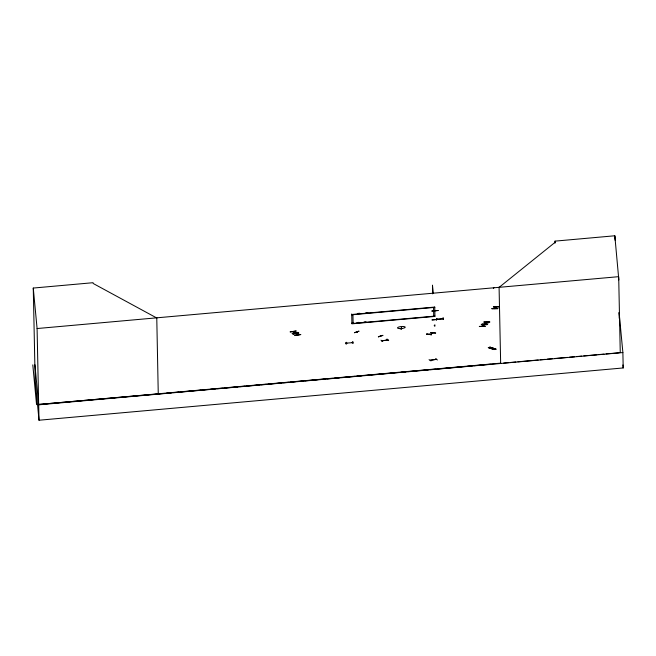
<?xml version="1.0" encoding="UTF-8"?>
<svg xmlns="http://www.w3.org/2000/svg" width="656" height="656" viewBox="0 0 656 656"><rect width="100%" height="100%" fill="white"/><g stroke="black" fill="none" stroke-linecap="round" stroke-linejoin="round"><path stroke-width="0.98" d="M401.374 327.705L401.087 329.419L401.439 327.754M432.083 319.98L438.306 319.431M434.157 325.679L434.772 325.565M434.813 326.352L434.821 324.712M436.773 318.431L436.486 320.144L436.839 318.48M436.855 319.333L443.062 318.775M442.997 318.783L432.083 319.866M443.112 317.873L443.399 319.538L443.062 317.93M491.844 308.664L497.822 308.689M497.888 308.558L491.861 308.738M479.315 326.549L485.358 326.327L479.397 326.385M482.062 323.793L488.031 323.769M292.92 334.043L298.915 333.117L292.945 334.109M426.539 334.15L431.566 334.716L426.744 334.109M426.703 334.068L431.525 334.683M358.816 331.182L354.412 332.74L358.996 331.182M382.563 341.546L380.98 340.161M429.065 359.619L431 360.939M346.032 342.383L346.065 344.023L346.376 342.358M357.274 332.116L356.938 331.977M380.636 336.052L380.062 336.044M494.796 308.648L496.264 306.951M496.403 307.098L494.985 308.664L495.083 307.902M482.316 326.409L484.071 324.704M488.261 347.647L494.288 349.591L488.376 347.516M494.591 349.525L488.835 347.5M488.622 347.549L494.632 349.5M495.944 349.107L489.95 347.213M490.057 347.196L496.075 349.156M295.848 333.642L297.521 335.019M297.365 334.929L297.824 334.995L296.004 333.773M429.344 334.396L429.377 334.248M432.632 332.936L432.878 332.822M493.345 288.181L493.894 287.615L493.41 288.181M493.353 306.951L499.47 306.778L493.427 306.91M482.504 326.426L484.12 324.884M485.169 323.834L486.801 322.285M499.093 287.377L555.132 242.294L555.025 241.129L614.82 235.775L618.838 279.964M429.131 334.363L433.14 332.838M352.616 342.653L346.393 343.154L347.081 343.145M351.928 342.653L352.534 342.596M486.645 322.153L484.981 323.818M293.207 331.526L294.946 332.92M435.502 333.109L430.68 332.494L435.723 333.002M401.497 328.541L402.038 328.484M378.356 336.848L383.006 335.339L378.414 336.815M381.776 340.841L387.827 339.947M430.205 360.259L436.199 359.308M387.712 339.964L381.849 340.907M430.336 360.316L436.183 359.381M298.119 332.444L292.068 333.404L298.045 332.338M300.768 334.601L294.7 335.519L300.686 334.494M386.983 339.201L388.623 340.628M435.74 358.553L437.388 359.996M401.997 328.566L401.521 328.599M357.2 332.116L356.856 332.059M619.215 318.267L619.092 312.486L622.88 352.551L623.2 367.95L39.007 420.225L38.696 404.826L34.834 364.014L33.267 288.058L93.062 282.703L93.136 283.458L156.776 318.004M500.659 363.145L38.663 404.49L37.089 328.533L156.768 317.824L158.26 393.969M357.758 313.453L359.783 313.273M365.851 312.732L367.877 312.543M434.748 307.385L351.731 314.814L351.682 313.994M356.93 322.563L358.955 322.383M364.014 321.932L366.04 321.752M434.928 316.094L351.911 323.523L351.87 323.023M352.944 341.76L352.985 343.408L352.6 341.809M164.377 393.42L36.556 404.613L32.8 364.884M166.411 393.239L171.511 392.78M173.545 392.6L178.645 392.14M180.679 391.96L201.064 390.14M203.098 389.951L208.198 389.5M210.232 389.32L215.324 388.86M217.366 388.68L222.458 388.221M224.5 388.04L237.751 386.851M239.784 386.671L244.877 386.212M246.918 386.031L252.011 385.58M254.052 385.392L259.145 384.941M261.186 384.76L266.279 384.301M268.32 384.121L274.429 383.571M276.471 383.391L281.563 382.932M283.605 382.751L288.697 382.292M290.739 382.112L295.831 381.653M297.873 381.472L302.965 381.021M305.007 380.833L318.25 379.652M320.292 379.471L325.384 379.012M327.426 378.832L332.518 378.373M334.56 378.192L339.652 377.733M341.694 377.553L354.937 376.364M356.979 376.183L362.071 375.732M364.113 375.544L369.205 375.093M371.247 374.912L391.624 373.084M393.666 372.903L398.758 372.444M400.8 372.264L405.892 371.804M407.925 371.624L428.311 369.804M430.344 369.623L435.445 369.164M437.478 368.984L464.997 366.515M467.031 366.335L472.131 365.884M474.165 365.695L490.475 364.236M503.701 363.055L508.769 362.604M510.794 362.424L515.862 361.973M517.896 361.784L538.166 359.988M540.191 359.791L545.259 359.357M547.284 359.152L552.352 358.725M554.377 358.52L567.555 357.381M569.58 357.159L574.648 356.749M576.681 356.528L581.749 356.118M583.774 355.888L596.952 354.765M598.977 354.527L604.045 354.133M606.07 353.896L619.248 352.78M38.696 404.826L622.88 352.551M295.003 332.748L293.462 331.501M487.26 324.572L481.192 324.728L487.17 324.605M495.157 308.492L494.87 307.91M387.032 339.136L388.655 340.538M489.786 347.172L495.723 349.238L489.671 347.286M622.913 364.941L623.2 367.95M433.231 293.15L432.476 285.139L432.657 293.847M353.076 322.908L353.125 323.416L352.944 314.708M33.267 288.058L37.089 328.533M39.007 420.225L35.227 380.16L34.907 364.761M614.934 236.947L615.082 240.244M156.686 317.832L618.69 276.668L620.256 352.625M614.82 235.775L614.869 237.8M555.025 241.129L555.066 243.155M499.085 287.197L500.659 363.326M433.534 307.492L433.714 316.2M346.286 342.325L346.319 343.957M431.902 311.026L438.126 310.509L431.902 311.026M290.206 331.879L296.274 331.001L290.206 331.911M483.948 322.014L489.925 321.989L483.874 322.071M434.739 307.065L351.731 314.495L351.919 323.834L434.936 316.413L434.739 307.065M399.447 328.599A3.895 1.017 -5.4 0 0 405.236 327.196A3.895 1.017 -5.4 0 0 399.406 326.836A3.895 1.017 -5.4 0 0 399.447 328.599"/></g></svg>
